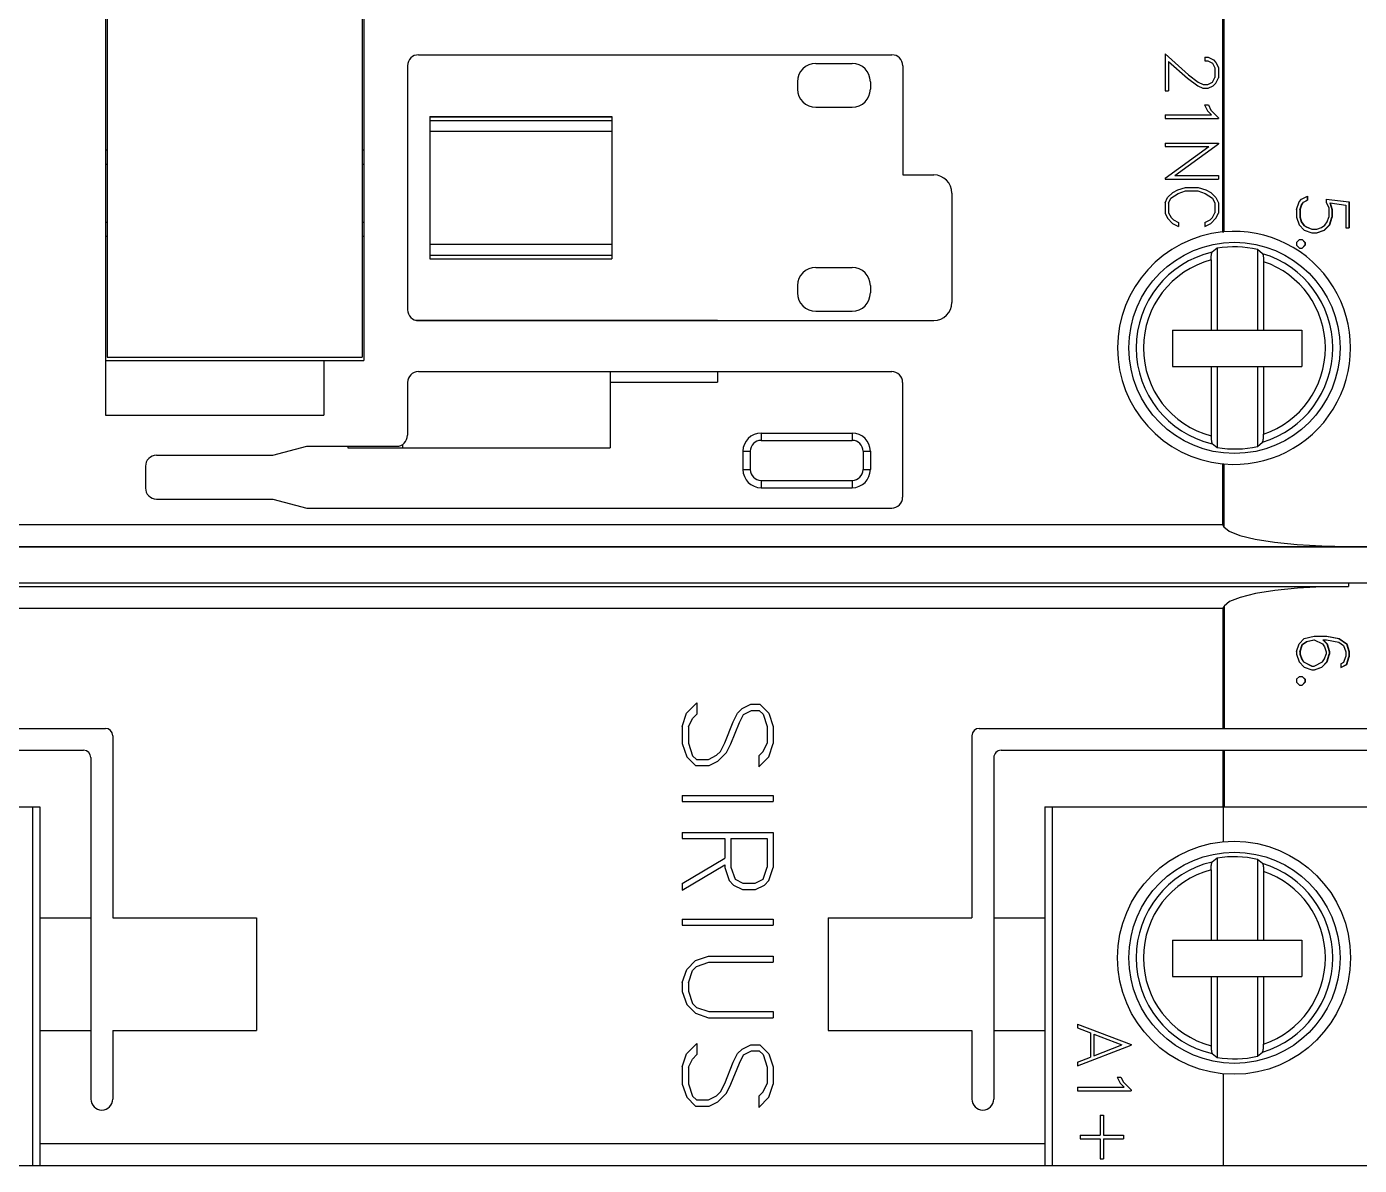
# Model space of a CAD drawing. Header units: millimetres. Extents: x -72 to 2978, y -1067 to 2817.
# Drawn here: x 2396.54 to 2433.14, y 1442.4 to 1473.67 of the extents above; entities that cross this region are included whole.
import ezdxf

# ---------------------------------------------------------------- set-up
doc = ezdxf.new("R2010")
doc.units = ezdxf.units.MM
doc.layers.add('10000_FRONT', color=7, linetype='Continuous')

msp = doc.modelspace()

# ---------------------------------------------------------------- linework, layer by layer
for p, q in [((2396.699, 1442.396), (2402.699, 1442.396)), ((2425.699, 1442.396), (2431.699, 1442.396))]:
    msp.add_line(p, q)
at = {"layer": '10000_FRONT', "color": 7, "linetype": 'Continuous', "lineweight": 25}
for p, q in [((2398.7, 1484.696), (2398.7, 1462.996)), ((2405.8, 1484.696), (2405.8, 1464.496)), ((2398.75, 1484.596), (2398.75, 1464.596)), ((2405.75, 1484.596), (2405.75, 1464.596)), ((2429.384, 1478.512), (2429.384, 1468.031)), ((2429.419, 1478.509), (2429.419, 1468.034)), ((2407.3, 1472.896), (2420.3, 1472.896)), ((2418.21, 1472.656), (2419.21, 1472.656)), ((2427.803, 1472.919), (2427.803, 1471.909)), ((2427.803, 1472.919), (2428.446, 1472.347)), ((2427.901, 1472.712), (2427.901, 1471.909)), ((2427.901, 1472.712), (2428.424, 1472.255)), ((2428.9, 1472.831), (2428.9, 1472.732)), ((2428.9, 1472.831), (2428.988, 1472.831)), ((2428.9, 1472.732), (2428.981, 1472.732)), ((2428.981, 1472.732), (2429.11, 1472.667)), ((2428.988, 1472.831), (2429.132, 1472.761)), ((2429.11, 1472.667), (2429.175, 1472.537)), ((2429.132, 1472.761), (2429.203, 1472.689)), ((2429.203, 1472.689), (2429.273, 1472.545)), ((2407, 1472.596), (2407, 1465.896)), ((2420.6, 1472.596), (2420.6, 1469.596)), ((2428.424, 1472.255), (2428.701, 1472.047)), ((2428.446, 1472.347), (2428.718, 1472.143)), ((2429.11, 1472.141), (2429.175, 1472.271)), ((2429.175, 1472.537), (2429.175, 1472.271)), ((2429.202, 1472.12), (2429.273, 1472.263)), ((2429.273, 1472.545), (2429.273, 1472.263)), ((2417.71, 1472.156), (2417.71, 1471.956)), ((2419.71, 1472.156), (2419.71, 1471.956)), ((2427.803, 1471.909), (2427.901, 1471.909)), ((2428.701, 1472.047), (2428.841, 1471.977)), ((2428.718, 1472.143), (2428.852, 1472.077)), ((2428.841, 1471.977), (2428.987, 1471.977)), ((2428.852, 1472.077), (2428.981, 1472.077)), ((2428.981, 1472.077), (2429.11, 1472.141)), ((2428.987, 1471.977), (2429.13, 1472.047)), ((2429.13, 1472.047), (2429.202, 1472.12)), ((2428.89, 1471.52), (2428.97, 1471.357)), ((2428.89, 1471.52), (2428.993, 1471.52)), ((2428.993, 1471.52), (2429.066, 1471.377)), ((2407.61, 1471.2), (2407.61, 1467.296)), ((2407.61, 1471.2), (2412.61, 1471.2)), ((2407.61, 1471.196), (2412.61, 1471.196)), ((2412.61, 1471.2), (2412.61, 1467.296)), ((2418.21, 1471.456), (2419.21, 1471.456)), ((2427.803, 1471.245), (2427.803, 1471.147)), ((2427.803, 1471.245), (2429.083, 1471.245)), ((2427.803, 1471.147), (2429.273, 1471.147)), ((2428.97, 1471.357), (2429.083, 1471.245)), ((2429.066, 1471.377), (2429.273, 1471.168)), ((2429.273, 1471.168), (2429.273, 1471.147)), ((2407.61, 1471.096), (2412.61, 1471.096)), ((2407.61, 1470.796), (2412.61, 1470.796)), ((2427.803, 1470.472), (2427.803, 1470.374)), ((2427.803, 1470.472), (2429.273, 1470.472)), ((2428.072, 1469.578), (2429.273, 1470.449)), ((2429.273, 1470.472), (2429.273, 1470.449)), ((2427.803, 1469.504), (2429.004, 1470.374)), ((2427.803, 1470.374), (2429.004, 1470.374)), ((2398.7, 1469.888), (2398.75, 1469.888)), ((2405.75, 1469.888), (2405.8, 1469.888)), ((2420.6, 1469.596), (2421.452, 1469.596)), ((2427.803, 1469.504), (2427.803, 1469.48)), ((2427.803, 1469.48), (2429.273, 1469.48)), ((2428.072, 1469.578), (2429.273, 1469.578)), ((2429.273, 1469.578), (2429.273, 1469.48)), ((2421.952, 1469.096), (2421.952, 1466.096)), ((2427.803, 1468.832), (2427.874, 1468.975)), ((2427.874, 1468.975), (2428.014, 1469.117)), ((2427.901, 1468.824), (2427.966, 1468.956)), ((2427.966, 1468.956), (2428.168, 1469.089)), ((2428.014, 1469.117), (2428.156, 1469.184)), ((2428.156, 1469.184), (2428.365, 1469.254)), ((2428.168, 1469.089), (2428.368, 1469.156)), ((2428.365, 1469.254), (2428.711, 1469.254)), ((2428.368, 1469.156), (2428.707, 1469.156)), ((2428.707, 1469.156), (2428.908, 1469.089)), ((2428.711, 1469.254), (2428.92, 1469.184)), ((2428.908, 1469.089), (2429.11, 1468.956)), ((2428.92, 1469.184), (2429.062, 1469.117)), ((2429.062, 1469.117), (2429.202, 1468.975)), ((2429.11, 1468.956), (2429.175, 1468.824)), ((2429.202, 1468.975), (2429.273, 1468.832)), ((2431.556, 1468.929), (2431.715, 1469.01)), ((2431.708, 1469.006), (2431.708, 1468.906)), ((2431.715, 1469.01), (2431.715, 1468.906)), ((2427.803, 1468.832), (2427.803, 1468.55)), ((2427.901, 1468.824), (2427.901, 1468.558)), ((2429.175, 1468.824), (2429.175, 1468.558)), ((2429.273, 1468.832), (2429.273, 1468.55)), ((2431.416, 1468.643), (2431.485, 1468.855)), ((2431.416, 1468.643), (2431.416, 1468.434)), ((2431.485, 1468.855), (2431.556, 1468.929)), ((2431.506, 1468.639), (2431.551, 1468.771)), ((2431.506, 1468.639), (2431.506, 1468.437)), ((2431.506, 1468.639), (2431.512, 1468.639)), ((2431.512, 1468.639), (2431.558, 1468.771)), ((2431.512, 1468.639), (2431.512, 1468.437)), ((2431.551, 1468.771), (2431.603, 1468.853)), ((2431.551, 1468.771), (2431.558, 1468.771)), ((2431.558, 1468.771), (2431.61, 1468.853)), ((2431.603, 1468.853), (2431.708, 1468.906)), ((2431.603, 1468.853), (2431.61, 1468.853)), ((2431.61, 1468.853), (2431.715, 1468.906)), ((2431.708, 1468.906), (2431.715, 1468.906)), ((2432.231, 1468.933), (2432.231, 1468.843)), ((2432.231, 1468.933), (2432.864, 1468.861)), ((2432.231, 1468.932), (2432.854, 1468.861)), ((2432.231, 1468.843), (2432.299, 1468.706)), ((2432.299, 1468.706), (2432.299, 1468.437)), ((2432.327, 1468.828), (2432.386, 1468.643)), ((2432.327, 1468.828), (2432.336, 1468.828)), ((2432.336, 1468.828), (2432.395, 1468.643)), ((2432.336, 1468.828), (2432.767, 1468.765)), ((2432.386, 1468.643), (2432.386, 1468.434)), ((2432.386, 1468.643), (2432.395, 1468.643)), ((2432.395, 1468.643), (2432.395, 1468.434)), ((2432.767, 1468.765), (2432.767, 1468.146)), ((2432.854, 1468.861), (2432.854, 1468.146)), ((2432.854, 1468.861), (2432.864, 1468.861)), ((2432.864, 1468.861), (2432.864, 1468.146)), ((2398.7, 1468.304), (2398.75, 1468.304)), ((2405.75, 1468.304), (2405.8, 1468.304)), ((2427.803, 1468.55), (2427.873, 1468.407)), ((2427.873, 1468.407), (2428.013, 1468.266)), ((2427.901, 1468.558), (2427.968, 1468.427)), ((2427.968, 1468.427), (2428.033, 1468.362)), ((2428.013, 1468.266), (2428.176, 1468.185)), ((2428.033, 1468.362), (2428.176, 1468.289)), ((2428.176, 1468.289), (2428.176, 1468.185)), ((2428.9, 1468.289), (2429.043, 1468.362)), ((2428.9, 1468.289), (2428.9, 1468.185)), ((2428.9, 1468.185), (2429.063, 1468.266)), ((2429.043, 1468.362), (2429.108, 1468.427)), ((2429.063, 1468.266), (2429.203, 1468.407)), ((2429.108, 1468.427), (2429.175, 1468.558)), ((2429.203, 1468.407), (2429.273, 1468.55)), ((2431.416, 1468.434), (2431.486, 1468.222)), ((2431.486, 1468.222), (2431.627, 1468.079)), ((2431.506, 1468.437), (2431.546, 1468.312)), ((2431.506, 1468.437), (2431.512, 1468.437)), ((2431.512, 1468.437), (2431.553, 1468.312)), ((2431.546, 1468.312), (2431.62, 1468.207)), ((2431.546, 1468.312), (2431.553, 1468.312)), ((2431.553, 1468.312), (2431.627, 1468.207)), ((2432.176, 1468.079), (2432.318, 1468.222)), ((2432.184, 1468.079), (2432.326, 1468.222)), ((2432.193, 1468.214), (2432.254, 1468.306)), ((2432.254, 1468.306), (2432.299, 1468.437)), ((2432.318, 1468.222), (2432.386, 1468.434)), ((2432.318, 1468.222), (2432.326, 1468.222)), ((2432.326, 1468.222), (2432.395, 1468.434)), ((2432.386, 1468.434), (2432.395, 1468.434)), ((2429.384, 1468.031), (2429.389, 1468.031)), ((2429.389, 1468.031), (2429.394, 1468.032)), ((2429.394, 1468.032), (2429.399, 1468.032)), ((2429.399, 1468.032), (2429.404, 1468.033)), ((2429.404, 1468.033), (2429.409, 1468.033)), ((2429.409, 1468.033), (2429.414, 1468.034)), ((2429.414, 1468.034), (2429.419, 1468.034)), ((2431.62, 1468.207), (2431.679, 1468.168)), ((2431.62, 1468.207), (2431.627, 1468.207)), ((2431.627, 1468.207), (2431.686, 1468.168)), ((2431.627, 1468.079), (2431.835, 1468.009)), ((2431.679, 1468.168), (2431.833, 1468.108)), ((2431.679, 1468.168), (2431.686, 1468.168)), ((2431.686, 1468.168), (2431.84, 1468.108)), ((2431.833, 1468.108), (2431.84, 1468.108)), ((2431.835, 1468.009), (2431.976, 1468.009)), ((2431.84, 1468.108), (2431.972, 1468.108)), ((2431.968, 1468.009), (2432.176, 1468.079)), ((2431.972, 1468.108), (2432.102, 1468.153)), ((2431.976, 1468.009), (2432.184, 1468.079)), ((2432.102, 1468.153), (2432.193, 1468.214)), ((2432.176, 1468.079), (2432.184, 1468.079)), ((2432.767, 1468.146), (2432.864, 1468.146)), ((2407.61, 1467.696), (2412.61, 1467.696)), ((2429.24, 1467.582), (2429.099, 1467.476)), ((2429.24, 1467.582), (2429.24, 1465.331)), ((2430.34, 1467.55), (2430.34, 1465.331)), ((2430.481, 1467.434), (2430.34, 1467.55)), ((2431.416, 1467.745), (2431.493, 1467.823)), ((2431.416, 1467.745), (2431.416, 1467.664)), ((2431.416, 1467.664), (2431.493, 1467.586)), ((2431.493, 1467.823), (2431.573, 1467.823)), ((2431.493, 1467.586), (2431.573, 1467.586)), ((2431.566, 1467.823), (2431.643, 1467.745)), ((2431.566, 1467.586), (2431.643, 1467.664)), ((2431.573, 1467.823), (2431.65, 1467.745)), ((2431.573, 1467.586), (2431.65, 1467.664)), ((2431.643, 1467.745), (2431.643, 1467.664)), ((2431.643, 1467.745), (2431.65, 1467.745)), ((2431.643, 1467.664), (2431.65, 1467.664)), ((2431.65, 1467.745), (2431.65, 1467.664)), ((2407.61, 1467.396), (2412.61, 1467.396)), ((2407.61, 1467.296), (2412.61, 1467.296)), ((2407.61, 1467.296), (2412.61, 1467.296)), ((2429.07, 1467.29), (2429.071, 1467.303)), ((2429.07, 1467.276), (2429.07, 1467.29)), ((2429.07, 1467.263), (2429.07, 1467.276)), ((2429.07, 1467.263), (2429.07, 1465.331)), ((2429.071, 1467.317), (2429.072, 1467.33)), ((2429.071, 1467.303), (2429.071, 1467.317)), ((2429.072, 1467.342), (2429.073, 1467.354)), ((2429.072, 1467.33), (2429.072, 1467.342)), ((2429.073, 1467.354), (2429.074, 1467.366)), ((2429.074, 1467.366), (2429.075, 1467.378)), ((2429.075, 1467.378), (2429.076, 1467.39)), ((2429.076, 1467.39), (2429.078, 1467.4)), ((2429.078, 1467.4), (2429.079, 1467.41)), ((2429.079, 1467.41), (2429.08, 1467.42)), ((2429.08, 1467.42), (2429.082, 1467.428)), ((2429.082, 1467.428), (2429.083, 1467.437)), ((2429.083, 1467.437), (2429.085, 1467.445)), ((2429.085, 1467.445), (2429.087, 1467.452)), ((2429.087, 1467.452), (2429.089, 1467.458)), ((2429.089, 1467.458), (2429.091, 1467.463)), ((2429.091, 1467.463), (2429.093, 1467.467)), ((2429.093, 1467.467), (2429.095, 1467.471)), ((2429.095, 1467.471), (2429.097, 1467.474)), ((2429.097, 1467.474), (2429.099, 1467.476)), ((2430.481, 1467.434), (2430.484, 1467.431)), ((2430.484, 1467.431), (2430.486, 1467.427)), ((2430.486, 1467.427), (2430.489, 1467.422)), ((2430.489, 1467.422), (2430.491, 1467.415)), ((2430.491, 1467.415), (2430.493, 1467.408)), ((2430.493, 1467.408), (2430.495, 1467.398)), ((2430.495, 1467.398), (2430.497, 1467.388)), ((2430.497, 1467.388), (2430.499, 1467.377)), ((2430.499, 1467.377), (2430.501, 1467.366)), ((2430.501, 1467.366), (2430.503, 1467.354)), ((2430.503, 1467.354), (2430.504, 1467.34)), ((2430.504, 1467.34), (2430.505, 1467.325)), ((2430.505, 1467.325), (2430.507, 1467.311)), ((2430.507, 1467.311), (2430.508, 1467.296)), ((2430.508, 1467.296), (2430.508, 1467.281)), ((2430.508, 1467.281), (2430.509, 1467.264)), ((2430.509, 1467.264), (2430.51, 1467.248)), ((2430.51, 1467.248), (2430.51, 1467.231)), ((2430.51, 1467.231), (2430.51, 1467.215)), ((2430.51, 1467.215), (2430.51, 1465.331)), ((2418.21, 1467.056), (2419.21, 1467.056)), ((2417.71, 1466.556), (2417.71, 1466.356)), ((2419.71, 1466.556), (2419.71, 1466.356)), ((2418.21, 1465.856), (2419.21, 1465.856)), ((2407.223, 1465.606), (2415.51, 1465.606)), ((2407.3, 1465.596), (2421.452, 1465.596)), ((2412.56, 1465.606), (2412.56, 1465.596)), ((2415.51, 1465.606), (2415.51, 1465.596)), ((2428.01, 1465.331), (2428.01, 1464.331)), ((2428.01, 1465.331), (2431.56, 1465.331)), ((2431.56, 1465.331), (2431.56, 1464.331)), ((2398.75, 1464.596), (2405.75, 1464.596)), ((2398.7, 1464.496), (2405.8, 1464.496)), ((2404.7, 1464.496), (2404.7, 1462.996)), ((2407.297, 1464.196), (2420.297, 1464.196)), ((2412.56, 1464.196), (2412.56, 1463.906)), ((2415.51, 1464.196), (2415.51, 1463.906)), ((2428.01, 1464.331), (2431.56, 1464.331)), ((2429.07, 1464.331), (2429.07, 1462.43)), ((2429.24, 1464.331), (2429.24, 1462.111)), ((2430.34, 1464.331), (2430.34, 1462.143)), ((2430.51, 1464.331), (2430.51, 1462.478)), ((2406.997, 1463.896), (2406.997, 1462.446)), ((2412.56, 1463.906), (2412.56, 1462.106)), ((2412.56, 1463.906), (2415.51, 1463.906)), ((2420.597, 1463.896), (2420.597, 1460.746)), ((2398.7, 1462.996), (2404.7, 1462.996)), ((2416.71, 1462.506), (2416.71, 1462.306)), ((2416.71, 1462.506), (2419.21, 1462.506)), ((2419.21, 1462.506), (2419.21, 1462.306)), ((2429.07, 1462.43), (2429.07, 1462.414)), ((2429.07, 1462.414), (2429.07, 1462.397)), ((2429.07, 1462.397), (2429.071, 1462.381)), ((2429.071, 1462.381), (2429.071, 1462.365)), ((2429.071, 1462.365), (2429.072, 1462.35)), ((2430.504, 1462.349), (2430.505, 1462.361)), ((2430.505, 1462.361), (2430.506, 1462.373)), ((2430.506, 1462.373), (2430.507, 1462.385)), ((2430.507, 1462.385), (2430.508, 1462.397)), ((2430.508, 1462.41), (2430.509, 1462.423)), ((2430.508, 1462.397), (2430.508, 1462.41)), ((2430.509, 1462.437), (2430.51, 1462.451)), ((2430.509, 1462.423), (2430.509, 1462.437)), ((2430.51, 1462.465), (2430.51, 1462.478)), ((2430.51, 1462.451), (2430.51, 1462.465)), ((2403.3, 1461.896), (2404.233, 1462.146)), ((2404.233, 1462.146), (2406.697, 1462.146)), ((2405.36, 1462.146), (2405.36, 1462.106)), ((2405.36, 1462.106), (2412.56, 1462.106)), ((2406.86, 1462.194), (2406.86, 1462.106)), ((2416.21, 1462.006), (2416.21, 1461.506)), ((2416.21, 1462.006), (2416.41, 1462.006)), ((2416.41, 1462.006), (2416.41, 1461.506)), ((2416.71, 1462.306), (2419.21, 1462.306)), ((2419.51, 1462.006), (2419.51, 1461.506)), ((2419.51, 1462.006), (2419.71, 1462.006)), ((2419.71, 1462.006), (2419.71, 1461.506)), ((2429.072, 1462.35), (2429.073, 1462.335)), ((2429.073, 1462.335), (2429.074, 1462.321)), ((2429.074, 1462.321), (2429.076, 1462.307)), ((2429.076, 1462.307), (2429.077, 1462.294)), ((2429.077, 1462.294), (2429.079, 1462.281)), ((2429.079, 1462.281), (2429.081, 1462.27)), ((2429.081, 1462.27), (2429.083, 1462.26)), ((2429.083, 1462.26), (2429.085, 1462.25)), ((2429.085, 1462.25), (2429.087, 1462.241)), ((2429.087, 1462.241), (2429.089, 1462.234)), ((2429.089, 1462.234), (2429.091, 1462.228)), ((2429.091, 1462.228), (2429.094, 1462.223)), ((2429.094, 1462.223), (2429.096, 1462.219)), ((2429.096, 1462.219), (2429.099, 1462.217)), ((2429.099, 1462.217), (2429.24, 1462.111)), ((2430.34, 1462.143), (2430.481, 1462.259)), ((2430.481, 1462.259), (2430.483, 1462.261)), ((2430.483, 1462.261), (2430.485, 1462.264)), ((2430.485, 1462.264), (2430.487, 1462.268)), ((2430.487, 1462.268), (2430.489, 1462.273)), ((2430.489, 1462.273), (2430.491, 1462.278)), ((2430.491, 1462.278), (2430.493, 1462.285)), ((2430.493, 1462.285), (2430.495, 1462.292)), ((2430.495, 1462.292), (2430.497, 1462.3)), ((2430.497, 1462.3), (2430.498, 1462.309)), ((2430.498, 1462.309), (2430.5, 1462.318)), ((2430.5, 1462.318), (2430.501, 1462.328)), ((2430.501, 1462.328), (2430.502, 1462.338)), ((2430.502, 1462.338), (2430.504, 1462.349)), ((2400.1, 1461.896), (2403.3, 1461.896)), ((2429.384, 1461.662), (2429.384, 1459.996)), ((2429.384, 1461.662), (2429.389, 1461.662)), ((2429.389, 1461.662), (2429.394, 1461.661)), ((2429.394, 1461.661), (2429.399, 1461.661)), ((2429.399, 1461.661), (2429.404, 1461.66)), ((2429.404, 1461.66), (2429.409, 1461.66)), ((2429.409, 1461.66), (2429.414, 1461.659)), ((2429.414, 1461.659), (2429.419, 1461.659)), ((2429.419, 1461.659), (2429.419, 1459.936)), ((2399.8, 1461.596), (2399.8, 1460.996)), ((2416.21, 1461.506), (2416.41, 1461.506)), ((2419.51, 1461.506), (2419.71, 1461.506)), ((2416.71, 1461.206), (2416.71, 1461.006)), ((2416.71, 1461.206), (2419.21, 1461.206)), ((2416.71, 1461.006), (2419.21, 1461.006)), ((2419.21, 1461.206), (2419.21, 1461.006)), ((2400.1, 1460.696), (2403.3, 1460.696)), ((2403.3, 1460.696), (2404.233, 1460.446)), ((2404.233, 1460.446), (2420.297, 1460.446)), ((2392.016, 1459.996), (2429.384, 1459.996)), ((2429.384, 1459.996), (2429.389, 1459.988)), ((2429.389, 1459.988), (2429.394, 1459.98)), ((2429.394, 1459.98), (2429.399, 1459.971)), ((2429.399, 1459.971), (2429.404, 1459.963)), ((2429.404, 1459.963), (2429.409, 1459.954)), ((2429.409, 1459.954), (2429.414, 1459.945)), ((2429.414, 1459.945), (2429.419, 1459.936)), ((2383.4, 1459.396), (2438, 1459.396)), ((2386.71, 1459.386), (2434.71, 1459.386)), ((2382.2, 1458.396), (2439.2, 1458.396)), ((2432.839, 1458.396), (2432.839, 1458.296)), ((2388.561, 1458.296), (2432.839, 1458.296)), ((2392.005, 1457.696), (2429.395, 1457.696)), ((2429.395, 1457.696), (2429.4, 1457.705)), ((2429.395, 1457.696), (2429.395, 1454.396)), ((2429.4, 1457.705), (2429.405, 1457.713)), ((2429.405, 1457.713), (2429.41, 1457.722)), ((2429.41, 1457.722), (2429.415, 1457.73)), ((2429.415, 1457.73), (2429.42, 1457.739)), ((2429.42, 1457.739), (2429.425, 1457.748)), ((2429.425, 1457.748), (2429.43, 1457.756)), ((2429.43, 1457.756), (2429.43, 1454.396)), ((2431.626, 1456.861), (2431.902, 1456.931)), ((2431.902, 1456.931), (2432.244, 1456.931)), ((2432.235, 1456.931), (2432.575, 1456.863)), ((2432.244, 1456.931), (2432.585, 1456.863)), ((2431.416, 1456.506), (2431.486, 1456.718)), ((2431.416, 1456.506), (2431.416, 1456.434)), ((2431.486, 1456.718), (2431.626, 1456.861)), ((2431.507, 1456.503), (2431.573, 1456.701)), ((2431.507, 1456.503), (2431.507, 1456.437)), ((2431.507, 1456.503), (2431.514, 1456.503)), ((2431.514, 1456.503), (2431.58, 1456.701)), ((2431.514, 1456.503), (2431.514, 1456.437)), ((2431.573, 1456.701), (2431.687, 1456.779)), ((2431.573, 1456.701), (2431.58, 1456.701)), ((2431.58, 1456.701), (2431.694, 1456.779)), ((2431.687, 1456.779), (2431.895, 1456.832)), ((2431.687, 1456.779), (2431.694, 1456.779)), ((2431.694, 1456.779), (2431.903, 1456.832)), ((2431.895, 1456.832), (2431.903, 1456.832)), ((2431.903, 1456.832), (2432.131, 1456.716)), ((2432.131, 1456.716), (2432.183, 1456.634)), ((2432.135, 1456.832), (2432.247, 1456.718)), ((2432.135, 1456.832), (2432.143, 1456.832)), ((2432.143, 1456.832), (2432.255, 1456.718)), ((2432.143, 1456.832), (2432.239, 1456.832)), ((2432.183, 1456.634), (2432.227, 1456.503)), ((2432.227, 1456.503), (2432.227, 1456.437)), ((2432.239, 1456.832), (2432.573, 1456.763)), ((2432.247, 1456.718), (2432.316, 1456.506)), ((2432.247, 1456.718), (2432.255, 1456.718)), ((2432.255, 1456.718), (2432.325, 1456.506)), ((2432.316, 1456.506), (2432.316, 1456.434)), ((2432.316, 1456.506), (2432.325, 1456.506)), ((2432.325, 1456.506), (2432.325, 1456.434)), ((2432.573, 1456.763), (2432.71, 1456.671)), ((2432.575, 1456.863), (2432.785, 1456.72)), ((2432.575, 1456.863), (2432.585, 1456.863)), ((2432.585, 1456.863), (2432.795, 1456.72)), ((2432.71, 1456.671), (2432.767, 1456.503)), ((2432.767, 1456.503), (2432.767, 1456.37)), ((2432.785, 1456.72), (2432.854, 1456.506)), ((2432.785, 1456.72), (2432.795, 1456.72)), ((2432.795, 1456.72), (2432.864, 1456.506)), ((2432.854, 1456.506), (2432.854, 1456.365)), ((2432.854, 1456.506), (2432.864, 1456.506)), ((2432.864, 1456.506), (2432.864, 1456.365)), ((2431.416, 1456.434), (2431.486, 1456.222)), ((2431.486, 1456.222), (2431.626, 1456.079)), ((2431.507, 1456.437), (2431.552, 1456.306)), ((2431.507, 1456.437), (2431.514, 1456.437)), ((2431.514, 1456.437), (2431.56, 1456.306)), ((2431.552, 1456.306), (2431.604, 1456.224)), ((2431.552, 1456.306), (2431.56, 1456.306)), ((2431.56, 1456.306), (2431.611, 1456.224)), ((2431.604, 1456.224), (2431.834, 1456.108)), ((2431.604, 1456.224), (2431.611, 1456.224)), ((2431.611, 1456.224), (2431.841, 1456.108)), ((2431.901, 1456.108), (2432.131, 1456.224)), ((2432.106, 1456.079), (2432.247, 1456.222)), ((2432.114, 1456.079), (2432.255, 1456.222)), ((2432.131, 1456.224), (2432.183, 1456.306)), ((2432.183, 1456.306), (2432.227, 1456.437)), ((2432.247, 1456.222), (2432.316, 1456.434)), ((2432.247, 1456.222), (2432.255, 1456.222)), ((2432.255, 1456.222), (2432.325, 1456.434)), ((2432.316, 1456.434), (2432.325, 1456.434)), ((2432.631, 1456.171), (2432.714, 1456.214)), ((2432.631, 1456.171), (2432.631, 1456.067)), ((2432.631, 1456.067), (2432.795, 1456.149)), ((2432.631, 1456.072), (2432.785, 1456.149)), ((2432.714, 1456.214), (2432.767, 1456.37)), ((2432.785, 1456.149), (2432.854, 1456.365)), ((2432.785, 1456.149), (2432.795, 1456.149)), ((2432.795, 1456.149), (2432.864, 1456.365)), ((2432.854, 1456.365), (2432.864, 1456.365)), ((2431.416, 1455.745), (2431.494, 1455.823)), ((2431.494, 1455.823), (2431.573, 1455.823)), ((2431.566, 1455.823), (2431.643, 1455.745)), ((2431.573, 1455.823), (2431.651, 1455.745)), ((2431.626, 1456.079), (2431.834, 1456.009)), ((2431.834, 1456.108), (2431.841, 1456.108)), ((2431.834, 1456.009), (2431.906, 1456.009)), ((2431.841, 1456.108), (2431.901, 1456.108)), ((2431.898, 1456.009), (2432.106, 1456.079)), ((2431.906, 1456.009), (2432.114, 1456.079)), ((2432.106, 1456.079), (2432.114, 1456.079)), ((2431.416, 1455.745), (2431.416, 1455.664)), ((2431.416, 1455.664), (2431.494, 1455.586)), ((2431.494, 1455.586), (2431.573, 1455.586)), ((2431.566, 1455.586), (2431.643, 1455.664)), ((2431.573, 1455.586), (2431.651, 1455.664)), ((2431.643, 1455.745), (2431.643, 1455.664)), ((2431.643, 1455.745), (2431.651, 1455.745)), ((2431.643, 1455.664), (2431.651, 1455.664)), ((2431.651, 1455.745), (2431.651, 1455.664)), ((2414.664, 1454.812), (2414.946, 1455.095)), ((2414.946, 1455.095), (2414.946, 1454.789)), ((2416.185, 1454.939), (2416.427, 1455.059)), ((2416.427, 1455.059), (2416.678, 1455.059)), ((2416.678, 1455.059), (2416.924, 1454.812)), ((2414.545, 1454.452), (2414.664, 1454.812)), ((2414.825, 1454.666), (2414.946, 1454.789)), ((2415.944, 1454.576), (2416.062, 1454.815)), ((2416.062, 1454.815), (2416.185, 1454.939)), ((2416.111, 1454.557), (2416.224, 1454.779)), ((2416.224, 1454.779), (2416.443, 1454.89)), ((2416.443, 1454.89), (2416.659, 1454.89)), ((2416.659, 1454.89), (2416.764, 1454.786)), ((2416.764, 1454.786), (2416.877, 1454.446)), ((2416.924, 1454.812), (2417.044, 1454.452)), ((2382.2, 1454.396), (2398.7, 1454.396)), ((2414.545, 1454.452), (2414.545, 1453.979)), ((2414.712, 1454.443), (2414.825, 1454.666)), ((2414.712, 1454.443), (2414.712, 1453.987)), ((2415.712, 1453.997), (2415.944, 1454.576)), ((2415.877, 1453.972), (2416.111, 1454.557)), ((2416.877, 1454.446), (2416.877, 1453.99)), ((2417.044, 1454.452), (2417.044, 1453.979)), ((2422.7, 1454.396), (2429.395, 1454.396)), ((2429.395, 1454.396), (2429.43, 1454.396)), ((2429.43, 1454.396), (2433.381, 1454.396)), ((2398.9, 1454.196), (2398.9, 1449.196)), ((2414.545, 1453.979), (2414.666, 1453.619)), ((2414.712, 1453.987), (2414.825, 1453.647)), ((2415.595, 1453.766), (2415.712, 1453.997)), ((2415.762, 1453.733), (2415.877, 1453.972)), ((2416.764, 1453.766), (2416.877, 1453.99)), ((2416.925, 1453.619), (2417.044, 1453.979)), ((2422.5, 1454.196), (2422.5, 1449.196)), ((2383.2, 1453.796), (2398.1, 1453.796)), ((2398.3, 1453.596), (2398.3, 1444.216)), ((2414.666, 1453.619), (2414.911, 1453.376)), ((2414.825, 1453.647), (2414.93, 1453.543)), ((2415.261, 1453.543), (2415.486, 1453.657)), ((2415.486, 1453.657), (2415.595, 1453.766)), ((2415.521, 1453.493), (2415.762, 1453.733)), ((2416.643, 1453.644), (2416.764, 1453.766)), ((2416.643, 1453.644), (2416.643, 1453.339)), ((2416.643, 1453.339), (2416.925, 1453.619)), ((2423.1, 1453.596), (2423.1, 1444.216)), ((2423.3, 1453.796), (2429.395, 1453.796)), ((2429.395, 1453.796), (2429.395, 1452.246)), ((2429.395, 1453.796), (2429.43, 1453.796)), ((2429.43, 1453.796), (2429.43, 1452.246)), ((2429.43, 1453.796), (2433.381, 1453.796)), ((2414.911, 1453.376), (2415.279, 1453.376)), ((2414.93, 1453.543), (2415.261, 1453.543)), ((2415.279, 1453.376), (2415.521, 1453.493)), ((2414.545, 1452.558), (2414.545, 1452.392)), ((2414.545, 1452.558), (2417.044, 1452.558)), ((2417.044, 1452.558), (2417.044, 1452.392)), ((2383.2, 1452.246), (2396.9, 1452.246)), ((2396.7, 1452.246), (2396.7, 1442.396)), ((2396.9, 1452.246), (2396.9, 1442.396)), ((2414.545, 1452.392), (2417.044, 1452.392)), ((2424.5, 1452.246), (2424.5, 1442.396)), ((2424.5, 1452.246), (2429.395, 1452.246)), ((2424.7, 1452.246), (2424.7, 1442.396)), ((2429.395, 1452.246), (2429.43, 1452.246)), ((2429.4, 1452.246), (2429.4, 1451.282)), ((2429.43, 1452.246), (2433.381, 1452.246)), ((2414.545, 1451.538), (2414.545, 1451.372)), ((2414.545, 1451.538), (2417.044, 1451.538)), ((2417.044, 1451.538), (2417.044, 1450.579)), ((2414.545, 1451.372), (2415.711, 1451.372)), ((2415.711, 1451.372), (2415.711, 1450.833)), ((2415.878, 1451.372), (2415.878, 1450.587)), ((2415.878, 1451.372), (2416.877, 1451.372)), ((2416.877, 1451.372), (2416.877, 1450.587)), ((2414.545, 1450.135), (2415.711, 1450.833)), ((2414.545, 1449.955), (2415.711, 1450.653)), ((2415.711, 1450.653), (2415.711, 1450.58)), ((2429.076, 1450.64), (2429.078, 1450.65)), ((2429.078, 1450.65), (2429.079, 1450.66)), ((2429.079, 1450.66), (2429.08, 1450.67)), ((2429.08, 1450.67), (2429.082, 1450.678)), ((2429.082, 1450.678), (2429.083, 1450.687)), ((2429.083, 1450.687), (2429.085, 1450.695)), ((2429.085, 1450.695), (2429.087, 1450.702)), ((2429.087, 1450.702), (2429.089, 1450.708)), ((2429.089, 1450.708), (2429.091, 1450.713)), ((2429.091, 1450.713), (2429.093, 1450.717)), ((2429.093, 1450.717), (2429.095, 1450.721)), ((2429.095, 1450.721), (2429.097, 1450.724)), ((2429.097, 1450.724), (2429.099, 1450.726)), ((2429.24, 1450.832), (2429.099, 1450.726)), ((2429.24, 1450.832), (2429.24, 1448.581)), ((2430.34, 1450.8), (2430.34, 1448.581)), ((2430.481, 1450.684), (2430.34, 1450.8)), ((2430.481, 1450.684), (2430.484, 1450.681)), ((2430.484, 1450.681), (2430.486, 1450.677)), ((2430.486, 1450.677), (2430.489, 1450.672)), ((2430.489, 1450.672), (2430.491, 1450.665)), ((2430.491, 1450.665), (2430.493, 1450.658)), ((2430.493, 1450.658), (2430.495, 1450.648)), ((2430.495, 1450.648), (2430.497, 1450.638)), ((2415.711, 1450.58), (2415.831, 1450.221)), ((2415.878, 1450.587), (2415.992, 1450.254)), ((2416.763, 1450.254), (2416.877, 1450.587)), ((2416.924, 1450.221), (2417.044, 1450.579)), ((2429.07, 1450.54), (2429.071, 1450.553)), ((2429.07, 1450.526), (2429.07, 1450.54)), ((2429.07, 1450.513), (2429.07, 1450.526)), ((2429.07, 1450.513), (2429.07, 1448.581)), ((2429.071, 1450.567), (2429.072, 1450.58)), ((2429.071, 1450.553), (2429.071, 1450.567)), ((2429.072, 1450.592), (2429.073, 1450.604)), ((2429.072, 1450.58), (2429.072, 1450.592)), ((2429.073, 1450.604), (2429.074, 1450.616)), ((2429.074, 1450.616), (2429.075, 1450.628)), ((2429.075, 1450.628), (2429.076, 1450.64)), ((2430.497, 1450.638), (2430.499, 1450.627)), ((2430.499, 1450.627), (2430.501, 1450.616)), ((2430.501, 1450.616), (2430.503, 1450.604)), ((2430.503, 1450.604), (2430.504, 1450.59)), ((2430.504, 1450.59), (2430.505, 1450.575)), ((2430.505, 1450.575), (2430.507, 1450.561)), ((2430.507, 1450.561), (2430.508, 1450.546)), ((2430.508, 1450.546), (2430.508, 1450.531)), ((2430.508, 1450.531), (2430.509, 1450.514)), ((2430.509, 1450.514), (2430.51, 1450.498)), ((2430.51, 1450.498), (2430.51, 1450.481)), ((2430.51, 1450.481), (2430.51, 1450.465)), ((2430.51, 1450.465), (2430.51, 1448.581)), ((2414.545, 1450.135), (2414.545, 1449.955)), ((2415.831, 1450.221), (2415.953, 1450.095)), ((2415.953, 1450.095), (2416.197, 1449.976)), ((2415.992, 1450.254), (2416.209, 1450.143)), ((2416.197, 1449.976), (2416.559, 1449.976)), ((2416.209, 1450.143), (2416.546, 1450.143)), ((2416.546, 1450.143), (2416.763, 1450.254)), ((2416.559, 1449.976), (2416.802, 1450.094)), ((2416.802, 1450.094), (2416.924, 1450.221)), ((2396.9, 1449.196), (2398.3, 1449.196)), ((2398.9, 1449.196), (2402.85, 1449.196)), ((2402.85, 1449.196), (2402.85, 1446.096)), ((2418.55, 1449.196), (2418.55, 1446.096)), ((2418.55, 1449.196), (2422.5, 1449.196)), ((2423.1, 1449.196), (2424.5, 1449.196)), ((2414.545, 1449.158), (2414.545, 1448.992)), ((2414.545, 1449.158), (2417.044, 1449.158)), ((2414.545, 1448.992), (2417.044, 1448.992)), ((2417.044, 1449.158), (2417.044, 1448.992)), ((2428.01, 1448.581), (2428.01, 1447.581)), ((2428.01, 1448.581), (2431.56, 1448.581)), ((2431.56, 1448.581), (2431.56, 1447.581)), ((2414.907, 1448.019), (2415.266, 1448.138)), ((2415.266, 1448.138), (2417.044, 1448.138)), ((2417.044, 1448.138), (2417.044, 1447.972)), ((2414.545, 1447.415), (2414.665, 1447.775)), ((2414.665, 1447.775), (2414.907, 1448.019)), ((2414.711, 1447.409), (2414.825, 1447.751)), ((2414.825, 1447.751), (2414.932, 1447.857)), ((2414.932, 1447.857), (2415.272, 1447.972)), ((2415.272, 1447.972), (2417.044, 1447.972)), ((2414.545, 1447.415), (2414.545, 1447.174)), ((2414.711, 1447.409), (2414.711, 1447.182)), ((2428.01, 1447.581), (2431.56, 1447.581)), ((2429.07, 1447.581), (2429.07, 1445.68)), ((2429.24, 1447.581), (2429.24, 1445.361)), ((2430.34, 1447.581), (2430.34, 1445.393)), ((2430.51, 1447.581), (2430.51, 1445.728)), ((2414.545, 1447.174), (2414.665, 1446.815)), ((2414.711, 1447.182), (2414.825, 1446.84)), ((2414.665, 1446.815), (2414.907, 1446.572)), ((2414.825, 1446.84), (2414.932, 1446.733)), ((2414.932, 1446.733), (2415.272, 1446.618)), ((2414.907, 1446.572), (2415.266, 1446.451)), ((2415.266, 1446.451), (2417.044, 1446.451)), ((2415.272, 1446.618), (2417.044, 1446.618)), ((2417.044, 1446.618), (2417.044, 1446.451)), ((2425.403, 1446.277), (2425.403, 1446.174)), ((2425.403, 1446.277), (2426.873, 1445.715)), ((2396.9, 1446.096), (2398.3, 1446.096)), ((2398.9, 1446.096), (2398.9, 1444.216)), ((2398.9, 1446.096), (2402.85, 1446.096)), ((2418.55, 1446.096), (2422.5, 1446.096)), ((2422.5, 1446.096), (2422.5, 1444.216)), ((2423.1, 1446.096), (2424.5, 1446.096)), ((2425.403, 1446.174), (2425.753, 1446.039)), ((2425.753, 1446.039), (2425.753, 1445.37)), ((2425.851, 1446.002), (2425.851, 1445.407)), ((2425.851, 1446.002), (2426.615, 1445.704)), ((2414.664, 1445.462), (2414.946, 1445.745)), ((2414.946, 1445.745), (2414.946, 1445.439)), ((2416.062, 1445.465), (2416.185, 1445.589)), ((2416.185, 1445.589), (2416.427, 1445.709)), ((2416.224, 1445.429), (2416.443, 1445.54)), ((2416.427, 1445.709), (2416.678, 1445.709)), ((2416.443, 1445.54), (2416.659, 1445.54)), ((2416.659, 1445.54), (2416.764, 1445.436)), ((2416.678, 1445.709), (2416.924, 1445.462)), ((2425.403, 1445.132), (2426.873, 1445.694)), ((2425.851, 1445.407), (2426.615, 1445.704)), ((2426.873, 1445.715), (2426.873, 1445.694)), ((2429.07, 1445.68), (2429.07, 1445.664)), ((2429.07, 1445.664), (2429.07, 1445.647)), ((2429.07, 1445.647), (2429.071, 1445.631)), ((2429.071, 1445.631), (2429.071, 1445.615)), ((2429.071, 1445.615), (2429.072, 1445.6)), ((2429.072, 1445.6), (2429.073, 1445.585)), ((2429.073, 1445.585), (2429.074, 1445.571)), ((2429.074, 1445.571), (2429.076, 1445.557)), ((2429.076, 1445.557), (2429.077, 1445.544)), ((2429.077, 1445.544), (2429.079, 1445.531)), ((2429.079, 1445.531), (2429.081, 1445.52)), ((2429.081, 1445.52), (2429.083, 1445.51)), ((2430.487, 1445.518), (2430.489, 1445.523)), ((2430.489, 1445.523), (2430.491, 1445.528)), ((2430.491, 1445.528), (2430.493, 1445.535)), ((2430.493, 1445.535), (2430.495, 1445.542)), ((2430.495, 1445.542), (2430.497, 1445.55)), ((2430.497, 1445.55), (2430.498, 1445.559)), ((2430.498, 1445.559), (2430.5, 1445.568)), ((2430.5, 1445.568), (2430.501, 1445.578)), ((2430.501, 1445.578), (2430.502, 1445.588)), ((2430.502, 1445.588), (2430.504, 1445.599)), ((2430.504, 1445.599), (2430.505, 1445.611)), ((2430.505, 1445.611), (2430.506, 1445.623)), ((2430.506, 1445.623), (2430.507, 1445.635)), ((2430.507, 1445.635), (2430.508, 1445.647)), ((2430.508, 1445.66), (2430.509, 1445.673)), ((2430.508, 1445.647), (2430.508, 1445.66)), ((2430.509, 1445.687), (2430.51, 1445.701)), ((2430.509, 1445.673), (2430.509, 1445.687)), ((2430.51, 1445.715), (2430.51, 1445.728)), ((2430.51, 1445.701), (2430.51, 1445.715)), ((2414.545, 1445.102), (2414.664, 1445.462)), ((2414.712, 1445.093), (2414.825, 1445.316)), ((2414.825, 1445.316), (2414.946, 1445.439)), ((2415.712, 1444.647), (2415.944, 1445.226)), ((2415.877, 1444.622), (2416.111, 1445.207)), ((2415.944, 1445.226), (2416.062, 1445.465)), ((2416.111, 1445.207), (2416.224, 1445.429)), ((2416.764, 1445.436), (2416.877, 1445.096)), ((2416.924, 1445.462), (2417.044, 1445.102)), ((2425.403, 1445.234), (2425.753, 1445.37)), ((2425.403, 1445.234), (2425.403, 1445.132)), ((2429.083, 1445.51), (2429.085, 1445.5)), ((2429.085, 1445.5), (2429.087, 1445.491)), ((2429.087, 1445.491), (2429.089, 1445.484)), ((2429.089, 1445.484), (2429.091, 1445.478)), ((2429.091, 1445.478), (2429.094, 1445.473)), ((2429.094, 1445.473), (2429.096, 1445.469)), ((2429.096, 1445.469), (2429.099, 1445.467)), ((2429.099, 1445.467), (2429.24, 1445.361)), ((2430.34, 1445.393), (2430.481, 1445.509)), ((2430.481, 1445.509), (2430.483, 1445.511)), ((2430.483, 1445.511), (2430.485, 1445.514)), ((2430.485, 1445.514), (2430.487, 1445.518)), ((2414.545, 1445.102), (2414.545, 1444.629)), ((2414.712, 1445.093), (2414.712, 1444.637)), ((2416.877, 1445.096), (2416.877, 1444.64)), ((2417.044, 1445.102), (2417.044, 1444.629)), ((2426.49, 1444.82), (2426.57, 1444.657)), ((2426.49, 1444.82), (2426.593, 1444.82)), ((2426.593, 1444.82), (2426.666, 1444.677)), ((2429.4, 1444.91), (2429.4, 1442.396)), ((2414.545, 1444.629), (2414.666, 1444.269)), ((2414.712, 1444.637), (2414.825, 1444.297)), ((2415.595, 1444.416), (2415.712, 1444.647)), ((2415.762, 1444.383), (2415.877, 1444.622)), ((2416.764, 1444.416), (2416.877, 1444.64)), ((2416.925, 1444.269), (2417.044, 1444.629)), ((2425.403, 1444.545), (2425.403, 1444.447)), ((2425.403, 1444.545), (2426.683, 1444.545)), ((2425.403, 1444.447), (2426.873, 1444.447)), ((2426.57, 1444.657), (2426.683, 1444.545)), ((2426.666, 1444.677), (2426.873, 1444.468)), ((2426.873, 1444.468), (2426.873, 1444.447)), ((2414.666, 1444.269), (2414.911, 1444.026)), ((2414.825, 1444.297), (2414.93, 1444.193)), ((2414.93, 1444.193), (2415.261, 1444.193)), ((2415.261, 1444.193), (2415.486, 1444.307)), ((2415.279, 1444.026), (2415.521, 1444.143)), ((2415.486, 1444.307), (2415.595, 1444.416)), ((2415.521, 1444.143), (2415.762, 1444.383)), ((2416.643, 1444.294), (2416.764, 1444.416)), ((2416.643, 1444.294), (2416.643, 1443.989)), ((2416.643, 1443.989), (2416.925, 1444.269)), ((2414.911, 1444.026), (2415.279, 1444.026)), ((2426.019, 1443.77), (2426.019, 1443.221)), ((2426.019, 1443.77), (2426.117, 1443.77)), ((2426.117, 1443.77), (2426.117, 1443.221)), ((2396.9, 1442.996), (2424.5, 1442.996)), ((2425.473, 1443.221), (2425.473, 1443.123)), ((2425.473, 1443.221), (2426.019, 1443.221)), ((2425.473, 1443.123), (2426.019, 1443.123)), ((2426.019, 1443.123), (2426.019, 1442.575)), ((2426.117, 1443.221), (2426.663, 1443.221)), ((2426.117, 1443.123), (2426.117, 1442.575)), ((2426.117, 1443.123), (2426.663, 1443.123)), ((2426.663, 1443.221), (2426.663, 1443.123)), ((2392, 1442.396), (2396.7, 1442.396)), ((2396.7, 1442.396), (2396.9, 1442.396)), ((2396.9, 1442.396), (2424.5, 1442.396)), ((2424.5, 1442.396), (2424.7, 1442.396)), ((2424.7, 1442.396), (2429.4, 1442.396)), ((2426.019, 1442.575), (2426.117, 1442.575)), ((2429.4, 1442.396), (2433.397, 1442.396))]:
    msp.add_line(p, q, dxfattribs=at)
for points in [[(2429.419, 1459.936), (2429.565, 1459.813), (2429.855, 1459.698), (2430.275, 1459.596), (2430.808, 1459.512), (2431.43, 1459.449), (2432.113, 1459.41), (2432.828, 1459.396)], [(2432.839, 1458.296), (2432.124, 1458.283), (2431.441, 1458.244), (2430.819, 1458.181), (2430.286, 1458.097), (2429.866, 1457.995), (2429.576, 1457.88), (2429.43, 1457.756)]]:
    msp.add_lwpolyline(points, dxfattribs=at)
for centre, radius in [((2429.71, 1464.846), 2.9), ((2429.7, 1448.096), 3.2), ((2429.71, 1448.096), 2.9)]:
    msp.add_circle(centre, radius, dxfattribs=at)
for centre, radius, start, end in [((2407.3, 1472.596), 0.3, 90, 180), ((2418.21, 1472.156), 0.5, 90, 180), ((2419.21, 1472.156), 0.5, 0, 90), ((2420.3, 1472.596), 0.3, 0.0002, 90), ((2418.21, 1471.956), 0.5, 180, 270), ((2419.21, 1471.956), 0.5, 270, 360), ((2398.858, 1469.888), 0.408, 105.3505, 112.7849), ((2405.642, 1469.888), 0.408, 67.2151, 74.6495), ((2421.452, 1469.096), 0.5, 0, 90), ((2398.858, 1468.304), 0.408, 247.2151, 254.6495), ((2405.642, 1468.304), 0.408, 285.3505, 292.7849), ((2429.7, 1464.846), 3.2, 95.6645, 264.3355), ((2429.7, 1464.846), 3.2, 264.9559, 95.0441), ((2429.71, 1464.846), 2.776, 76.8814, 99.7486), ((2429.71, 1464.846), 2.7, 103.0846, 256.9154), ((2429.71, 1464.846), 2.5, 104.8328, 255.1672), ((2429.71, 1464.846), 2.7, 0, 73.4023), ((2429.71, 1464.846), 2.5, 288.6629, 71.3371), ((2418.21, 1466.556), 0.5, 90, 180), ((2419.21, 1466.556), 0.5, 360, 90), ((2418.21, 1466.356), 0.5, 180, 270), ((2419.21, 1466.356), 0.5, 270, 0), ((2421.452, 1466.096), 0.5, 270, 360), ((2407.3, 1465.896), 0.3, 180, 270), ((2429.71, 1464.846), 2.7, 286.5977, 0), ((2407.297, 1463.896), 0.3, 90, 180), ((2420.297, 1463.896), 0.3, 0, 90), ((2406.697, 1462.446), 0.3, 270, 360), ((2416.71, 1462.006), 0.5, 90, 180), ((2419.21, 1462.006), 0.5, 360, 90), ((2416.71, 1462.006), 0.3, 90, 180), ((2419.21, 1462.006), 0.3, 360, 90), ((2429.71, 1464.846), 2.776, 260.2514, 283.1186), ((2400.1, 1461.596), 0.3, 89.9999, 180), ((2416.71, 1461.506), 0.5, 180, 270), ((2416.71, 1461.506), 0.3, 180, 270), ((2419.21, 1461.506), 0.3, 270, 360), ((2419.21, 1461.506), 0.5, 270, 360), ((2400.1, 1460.996), 0.3, 180, 270.0001), ((2420.297, 1460.746), 0.3, 270, 0), ((2398.7, 1454.196), 0.2, 0.0001, 90.0001), ((2422.7, 1454.196), 0.2, 90.0001, 179.9999), ((2398.1, 1453.596), 0.2, 359.9999, 89.9999), ((2423.3, 1453.596), 0.2, 90, 180.0001), ((2429.71, 1448.096), 2.7, 103.0846, 256.9154), ((2429.71, 1448.096), 2.776, 76.8814, 99.7486), ((2429.71, 1448.096), 2.7, 0, 73.4023), ((2429.71, 1448.096), 2.5, 104.8328, 255.1672), ((2429.71, 1448.096), 2.5, 288.6629, 71.3371), ((2429.71, 1448.096), 2.7, 286.5977, 0), ((2429.71, 1448.096), 2.776, 260.2514, 283.1186), ((2398.6, 1444.216), 0.3, 180.0001, 270.0001), ((2398.6, 1444.216), 0.3, 270.0001, 359.9999), ((2422.8, 1444.216), 0.3, 180.0001, 359.9999)]:
    msp.add_arc(centre, radius, start, end, dxfattribs=at)

doc.saveas('drawing.dxf')
